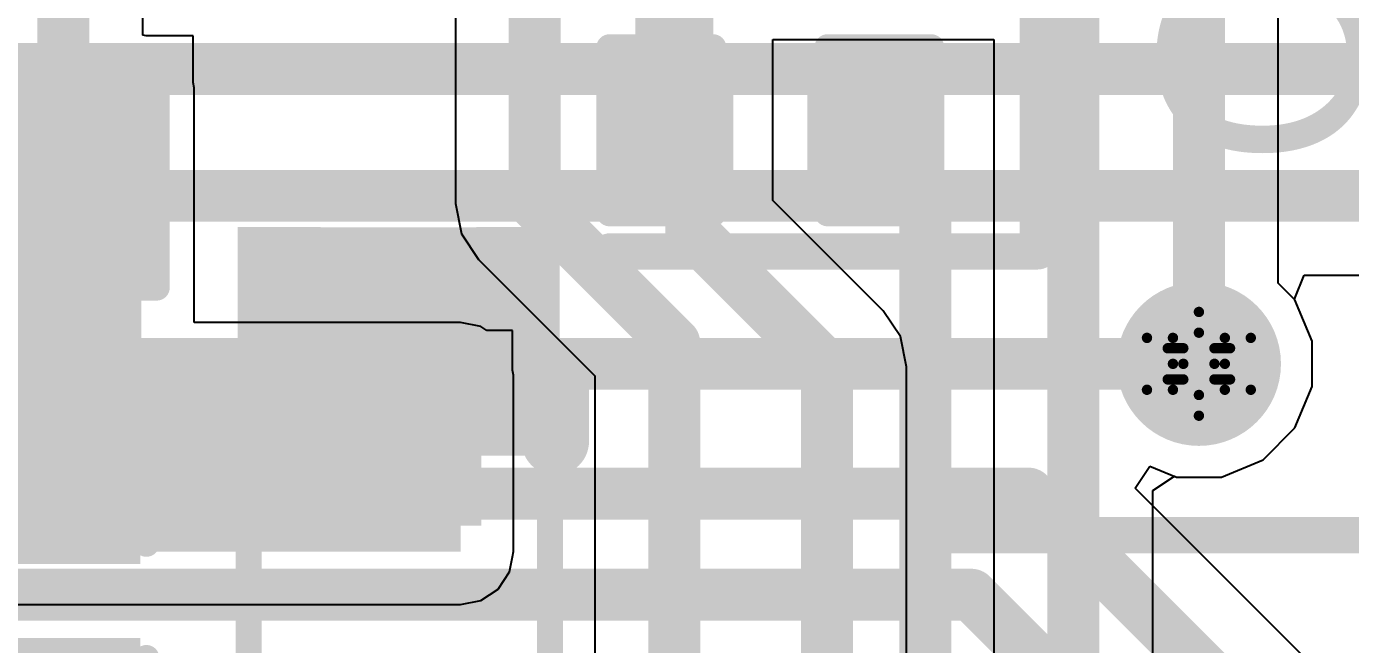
# Model space of a CAD drawing. Header units: inches. Extents: x -18 to 237, y -41 to 211.
# Drawn here: x 20.17 to 26.65, y 44.22 to 47.25 of the extents above; entities that cross this region are included whole.
import ezdxf

# ---------------------------------------------------------------- set-up
doc = ezdxf.new("R2010")
doc.units = ezdxf.units.IN
for name, color, linetype in [('Bottom Layer', 5, 'Continuous'), ('Bottom Solder', 6, 'Continuous'), ('Drill Drawing', 1, 'Continuous'), ('Top Layer', 1, 'Continuous'), ('Top Overlay', 2, 'Continuous'), ('Top Paste', 8, 'Continuous'), ('Top Solder', 216, 'Continuous'), ('Via Holes', 16, 'Continuous')]:
    doc.layers.add(name, color=color, linetype=linetype)
doc.styles.add('Arial', font='', dxfattribs={"height": 0.2})
doc.styles.get('Arial').set_extended_font_data('Arial')

# ---------------------------------------------------------------- blocks, each defined once
blk = doc.blocks.new('R___0603_46')
at = {"layer": 'Top Layer'}
for points in [[(-0.3809999999999999, 0.4445), (-0.3810000000000001, -0.4445), (-1.143, -0.4445), (-1.143, 0.4445)], [(1.143, 0.4445), (1.143, -0.4445), (0.3809999999999999, -0.4445), (0.3810000000000001, 0.4445)]]:
    blk.add_hatch(color=1, dxfattribs=at).paths.add_polyline_path(points)
at = {"layer": 'Top Paste'}
for points in [[(-0.3809999999999999, 0.4445), (-0.3810000000000001, -0.4445), (-1.143, -0.4445), (-1.143, 0.4445)], [(1.143, 0.4445), (1.143, -0.4445), (0.3809999999999999, -0.4445), (0.3810000000000001, 0.4445)]]:
    blk.add_hatch(color=8, dxfattribs=at).paths.add_polyline_path(points)
at = {"layer": 'Top Solder'}
for points in [[(-0.2793999999999999, 0.5460999999999999), (-0.2794, -0.5461), (-1.2446, -0.5460999999999999), (-1.2446, 0.5461)], [(1.2446, 0.5460999999999999), (1.2446, -0.5461), (0.2793999999999999, -0.5460999999999999), (0.2794, 0.5461)]]:
    blk.add_hatch(color=216, dxfattribs=at).paths.add_polyline_path(points)
at = {"layer": 'Top Overlay', "const_width": 0.127}
for points in [[(-1.2192, 0.5334), (1.2192, 0.5334)], [(-1.2192, -0.5334), (-1.2192, 0.5334)], [(1.2192, -0.5334), (1.2192, 0.5334)], [(-1.2192, -0.5334), (1.2192, -0.5334)]]:
    blk.add_lwpolyline(points, dxfattribs=at)
at = {"layer": 'Top Overlay', "const_width": 0.0635}
for points in [[(-1.25095, 0.5334, 1), (-1.18745, 0.5334, 1)], [(-1.25095, 0.5334, 1), (-1.18745, 0.5334, 1)], [(1.18745, 0.5334, 1), (1.25095, 0.5334, 1)], [(1.18745, 0.5334, 1), (1.25095, 0.5334, 1)], [(-1.25095, -0.5334, 1), (-1.18745, -0.5334, 1)], [(-1.25095, -0.5334, 1), (-1.18745, -0.5334, 1)], [(1.18745, -0.5334, 1), (1.25095, -0.5334, 1)], [(1.18745, -0.5334, 1), (1.25095, -0.5334, 1)]]:
    blk.add_lwpolyline(points, format="xyb", close=True, dxfattribs=at)
blk = doc.blocks.new('SOD323F_115')
at = {"layer": 'Top Layer'}
for points in [[(-1.34999984, 0.2999994), (-0.75000104, 0.2999994), (-0.75000104, -0.2999994), (-1.34999984, -0.2999994)], [(0.75000104, 0.2999994), (1.34999984, 0.2999994), (1.34999984, -0.2999994), (0.75000104, -0.2999994)]]:
    blk.add_hatch(color=1, dxfattribs=at).paths.add_polyline_path(points)
at = {"layer": 'Top Overlay'}
for points in [[(0.99026472, 0.38452552), (2.11002372, 0.38452552), (2.11002372, 0.7909255199999999), (0.99026472, 0.7909255199999999)], [(1.42228824, -0.4064), (2.10808824, -0.4064), (2.10808824, 0.4571999999999999), (1.42228824, 0.4571999999999999)], [(0.99026472, -0.7838744799999999), (2.11002372, -0.7838744799999999), (2.11002372, -0.3774744799999999), (0.99026472, -0.3774744799999999)]]:
    blk.add_hatch(color=2, dxfattribs=at).paths.add_polyline_path(points)
at = {"layer": 'Top Paste'}
for points in [[(-1.34999984, 0.2999994), (-0.75000104, 0.2999994), (-0.75000104, -0.2999994), (-1.34999984, -0.2999994)], [(0.75000104, 0.2999994), (1.34999984, 0.2999994), (1.34999984, -0.2999994), (0.75000104, -0.2999994)]]:
    blk.add_hatch(color=8, dxfattribs=at).paths.add_polyline_path(points)
at = {"layer": 'Top Solder'}
for points in [[(-1.45159984, 0.4015993999999999), (-0.64840104, 0.4015993999999999), (-0.64840104, -0.4015993999999999), (-1.45159984, -0.4015993999999999)], [(0.64840104, 0.4015993999999999), (1.45159984, 0.4015993999999999), (1.45159984, -0.4015993999999999), (0.64840104, -0.4015993999999999)]]:
    blk.add_hatch(color=216, dxfattribs=at).paths.add_polyline_path(points)
at = {"layer": 'Top Overlay', "const_width": 0.127}
for points in [[(-0.9143999999999999, 0.7366), (0.9884409999999999, 0.7366)], [(-0.9143999999999999, 0.7366), (-0.9143999999999999, 0.5334)], [(-0.9143999999999999, -0.5334), (-0.9143999999999999, -0.7366)], [(-0.9143999999999999, -0.7366), (0.9884409999999999, -0.7366)]]:
    blk.add_lwpolyline(points, dxfattribs=at)
at = {"layer": 'Top Overlay', "const_width": 0.0635}
for points in [[(-0.9461499999999999, 0.7366, 1), (-0.88265, 0.7366, 1)], [(-0.9461499999999999, 0.7366, 1), (-0.88265, 0.7366, 1)], [(0.9566909999999998, 0.7366, 1), (1.020191, 0.7366, 1)], [(-0.9461499999999999, 0.5334, 1), (-0.88265, 0.5334, 1)], [(-0.9461499999999999, -0.5334, 1), (-0.88265, -0.5334, 1)], [(-0.9461499999999999, -0.7366, 1), (-0.88265, -0.7366, 1)], [(-0.9461499999999999, -0.7366, 1), (-0.88265, -0.7366, 1)], [(0.9566909999999998, -0.7366, 1), (1.020191, -0.7366, 1)]]:
    blk.add_lwpolyline(points, format="xyb", close=True, dxfattribs=at)
blk = doc.blocks.new('C___0402_122')
at = {"layer": 'Top Layer'}
for points in [[(-0.6985, -0.3175), (-0.6985, 0.3174999999999999), (-0.2413000000000001, 0.3175), (-0.2412999999999999, -0.3174999999999999)], [(0.2413000000000001, -0.3175), (0.2412999999999999, 0.3174999999999999), (0.6985, 0.3175), (0.6985, -0.3174999999999999)]]:
    blk.add_hatch(color=1, dxfattribs=at).paths.add_polyline_path(points)
at = {"layer": 'Top Paste'}
for points in [[(-0.6985, -0.3175), (-0.6985, 0.3174999999999999), (-0.2413000000000001, 0.3175), (-0.2412999999999999, -0.3174999999999999)], [(0.2413000000000001, -0.3175), (0.2412999999999999, 0.3174999999999999), (0.6985, 0.3175), (0.6985, -0.3174999999999999)]]:
    blk.add_hatch(color=8, dxfattribs=at).paths.add_polyline_path(points)
at = {"layer": 'Top Solder'}
for points in [[(-0.7584998799999999, -0.3774998800000001), (-0.7584998799999999, 0.3774998799999999), (-0.1813001200000001, 0.3774998800000001), (-0.1813001199999999, -0.3774998799999999)], [(0.1813001200000001, -0.3774998800000001), (0.1813001199999999, 0.3774998799999999), (0.7584998799999999, 0.3774998800000001), (0.7584998799999999, -0.3774998799999999)]]:
    blk.add_hatch(color=216, dxfattribs=at).paths.add_polyline_path(points)
at = {"layer": 'Top Overlay', "const_width": 0.127}
for points in [[(-0.2794, 0.4064), (-0.7874, 0.4064)], [(-0.7874, -0.4064), (-0.7874, 0.4064)], [(0.7874, 0.4064), (0.2794, 0.4064)], [(0.7874, -0.4064), (0.7874, 0.4064)], [(-0.2794, -0.4064), (-0.7874, -0.4064)], [(0.7874, -0.4064), (0.2794, -0.4064)]]:
    blk.add_lwpolyline(points, dxfattribs=at)
at = {"layer": 'Top Overlay', "const_width": 0.0635}
for points in [[(-0.8191499999999999, 0.4064, 1), (-0.7556499999999999, 0.4064, 1)], [(-0.8191499999999999, 0.4064, 1), (-0.7556499999999999, 0.4064, 1)], [(-0.31115, 0.4064, 1), (-0.24765, 0.4064, 1)], [(0.24765, 0.4064, 1), (0.31115, 0.4064, 1)], [(0.7556499999999999, 0.4064, 1), (0.8191499999999999, 0.4064, 1)], [(0.7556499999999999, 0.4064, 1), (0.8191499999999999, 0.4064, 1)], [(-0.8191499999999999, -0.4064, 1), (-0.7556499999999999, -0.4064, 1)], [(-0.8191499999999999, -0.4064, 1), (-0.7556499999999999, -0.4064, 1)], [(-0.31115, -0.4064, 1), (-0.24765, -0.4064, 1)], [(0.24765, -0.4064, 1), (0.31115, -0.4064, 1)], [(0.7556499999999999, -0.4064, 1), (0.8191499999999999, -0.4064, 1)], [(0.7556499999999999, -0.4064, 1), (0.8191499999999999, -0.4064, 1)]]:
    blk.add_lwpolyline(points, format="xyb", close=True, dxfattribs=at)
blk = doc.blocks.new('C___0402_125')
at = {"layer": 'Top Layer'}
for points in [[(-0.6985, -0.3175), (-0.6985, 0.3175), (-0.2412999999999999, 0.3175), (-0.2413, -0.3175)], [(0.2412999999999999, -0.3175), (0.2413, 0.3175), (0.6985, 0.3175), (0.6985, -0.3175)]]:
    blk.add_hatch(color=1, dxfattribs=at).paths.add_polyline_path(points)
at = {"layer": 'Top Paste'}
for points in [[(-0.6985, -0.3175), (-0.6985, 0.3175), (-0.2412999999999999, 0.3175), (-0.2413, -0.3175)], [(0.2412999999999999, -0.3175), (0.2413, 0.3175), (0.6985, 0.3175), (0.6985, -0.3175)]]:
    blk.add_hatch(color=8, dxfattribs=at).paths.add_polyline_path(points)
at = {"layer": 'Top Solder'}
for points in [[(-0.7584998799999999, -0.37749988), (-0.7584998799999999, 0.37749988), (-0.18130012, 0.37749988), (-0.18130012, -0.37749988)], [(0.18130012, -0.37749988), (0.18130012, 0.37749988), (0.7584998799999999, 0.37749988), (0.7584998799999999, -0.37749988)]]:
    blk.add_hatch(color=216, dxfattribs=at).paths.add_polyline_path(points)
at = {"layer": 'Top Overlay', "const_width": 0.127}
for points in [[(-0.7874, 0.4064), (-0.7874, -0.4064)], [(-0.2794, 0.4064), (-0.7874, 0.4064)], [(0.7874, 0.4064), (0.2794, 0.4064)], [(0.7874, 0.4064), (0.7874, -0.4064)], [(-0.2794, -0.4064), (-0.7874, -0.4064)], [(0.7874, -0.4064), (0.2794, -0.4064)]]:
    blk.add_lwpolyline(points, dxfattribs=at)
at = {"layer": 'Top Overlay', "const_width": 0.0635}
for points in [[(-0.8191499999999999, 0.4064, 1), (-0.7556499999999999, 0.4064, 1)], [(-0.8191499999999999, 0.4064, 1), (-0.7556499999999999, 0.4064, 1)], [(-0.31115, 0.4064, 1), (-0.24765, 0.4064, 1)], [(0.24765, 0.4064, 1), (0.31115, 0.4064, 1)], [(0.7556499999999999, 0.4064, 1), (0.8191499999999999, 0.4064, 1)], [(0.7556499999999999, 0.4064, 1), (0.8191499999999999, 0.4064, 1)], [(-0.8191499999999999, -0.4064, 1), (-0.7556499999999999, -0.4064, 1)], [(-0.8191499999999999, -0.4064, 1), (-0.7556499999999999, -0.4064, 1)], [(-0.31115, -0.4064, 1), (-0.24765, -0.4064, 1)], [(0.24765, -0.4064, 1), (0.31115, -0.4064, 1)], [(0.7556499999999999, -0.4064, 1), (0.8191499999999999, -0.4064, 1)], [(0.7556499999999999, -0.4064, 1), (0.8191499999999999, -0.4064, 1)]]:
    blk.add_lwpolyline(points, format="xyb", close=True, dxfattribs=at)

msp = doc.modelspace()

# ---------------------------------------------------------------- hatches: boundary and pattern name
at = {"layer": 'Bottom Layer'}
h = msp.add_hatch(color=5, dxfattribs=at)
edge = h.paths.add_edge_path()
edge.add_arc((25.90800508, 45.59599974), 0.2999994, 0, 360)
at = {"layer": 'Bottom Solder'}
h = msp.add_hatch(color=6, dxfattribs=at)
edge = h.paths.add_edge_path()
edge.add_arc((25.90800508, 45.59599974), 0.4015993999999999, 0, 360)
at = {"layer": 'Top Layer'}
for points in [[(19.97080334, 44.67708615999999), (20.73280334, 44.67708615999999), (20.73280334, 46.94698256), (19.97080334, 46.94698256)], [(18.38330334, 44.67708615999999), (22.29591426, 44.67708615999999), (22.29591426, 45.53998512), (18.38330334, 45.53998512)]]:
    msp.add_hatch(color=1, dxfattribs=at).paths.add_polyline_path(points)
h = msp.add_hatch(color=1, dxfattribs=at)
edge = h.paths.add_edge_path()
edge.add_arc((25.90800508, 45.59599974), 0.2999994, 0, 360)
at = {"layer": 'Top Solder'}
h = msp.add_hatch(color=216, dxfattribs=at)
edge = h.paths.add_edge_path()
edge.add_arc((25.90800508, 45.59599974), 0.4015993999999999, 0, 360)
at = {"layer": 'Via Holes'}
h = msp.add_hatch(color=7, dxfattribs=at)
edge = h.paths.add_edge_path()
edge.add_arc((25.90800508, 45.59599974), 0.1499997, 0, 360)

# ---------------------------------------------------------------- linework, layer by layer
at = {"layer": 'Bottom Layer'}
for p, q in [((26.37512124, 45.91235673999999), (26.42372414, 46.0296895)), ((26.42372414, 46.0296895), (29.19955552, 46.0296895)), ((26.37766378, 45.9098142), (26.37512124, 45.91235673999999)), ((26.46200448, 45.70619764), (26.37766378, 45.9098142)), ((26.46200448, 45.48580184), (26.46200448, 45.70619764)), ((26.37766378, 45.28218528), (26.46200448, 45.48580184)), ((26.22181954, 45.12634104), (26.37766378, 45.28218528)), ((25.59615912, 44.9880609), (25.66809954, 45.09572642)), ((25.66809954, 45.09572642), (25.79780718, 45.04200034)), ((26.01820298, 45.04200034), (26.22181954, 45.12634104)), ((25.79780718, 45.04200034), (26.01820298, 45.04200034)), ((27.20535834, 43.37886167999999), (25.59615912, 44.9880609))]:
    msp.add_line(p, q, dxfattribs=at)
at = {"layer": 'Bottom Layer', "const_width": 0.254}
for points in [[(16.79132024, 47.03833112), (33.12588498, 47.03833112)], [(16.51135382, 46.41815456), (41.27034926, 46.41815456)], [(14.49135278, 45.59599974), (25.90800508, 45.59599974)], [(13.76680508, 44.96099974), (25.07384876, 44.96099974)], [(25.07384876, 44.96099974), (26.93067258, 43.10417592)], [(13.40408038, 44.46609343999999), (24.79422016, 44.46609343999999)], [(24.79422016, 44.46609343999999), (26.40765102, 42.85266257999999)]]:
    msp.add_lwpolyline(points, dxfattribs=at)
at = {"layer": 'Bottom Layer', "const_width": 0.127}
for points in [[(25.84450508, 45.59599974, 1), (25.97150508, 45.59599974, 1)], [(25.01034876, 44.96099974, 1), (25.13734876, 44.96099974, 1)], [(25.01034876, 44.96099974, 1), (25.13734876, 44.96099974, 1)], [(24.73072016, 44.46609343999999, 1), (24.85772016, 44.46609343999999, 1)], [(24.73072016, 44.46609343999999, 1), (24.85772016, 44.46609343999999, 1)]]:
    msp.add_lwpolyline(points, format="xyb", close=True, dxfattribs=at)
at = {"layer": 'Drill Drawing', "const_width": 0.0508}
for points in [[(25.78100508, 45.72299974), (25.90800508, 45.84999974)], [(25.90800508, 45.84999974), (26.03500508, 45.72299974)], [(25.65400508, 45.72299974), (25.78100508, 45.59599974)], [(25.65400508, 45.72299974), (25.78100508, 45.72299974)], [(25.83180508, 45.67219974), (25.90800508, 45.74839974)], [(25.90800508, 45.74839974), (25.98420508, 45.67219974)], [(26.03500508, 45.72299974), (26.16200508, 45.72299974)], [(26.03500508, 45.59599974), (26.16200508, 45.72299974)], [(25.75560508, 45.67219974), (25.83180508, 45.59599974)], [(25.75560508, 45.67219974), (25.83180508, 45.67219974)], [(25.98420508, 45.67219974), (26.06040508, 45.67219974)], [(25.98420508, 45.59599974), (26.06040508, 45.67219974)], [(25.65400508, 45.46899973999999), (25.78100508, 45.59599974)], [(25.75560508, 45.51979974), (25.83180508, 45.59599974)], [(25.98420508, 45.59599974), (26.06040508, 45.51979974)], [(26.03500508, 45.59599974), (26.16200508, 45.46899973999999)], [(25.75560508, 45.51979974), (25.83180508, 45.51979974)], [(25.83180508, 45.51979974), (25.90800508, 45.44359974)], [(25.90800508, 45.44359974), (25.98420508, 45.51979974)], [(25.98420508, 45.51979974), (26.06040508, 45.51979974)], [(25.65400508, 45.46899973999999), (25.78100508, 45.46899973999999)], [(25.78100508, 45.46899973999999), (25.90800508, 45.34199974)], [(25.90800508, 45.34199974), (26.03500508, 45.46899973999999)], [(26.03500508, 45.46899973999999), (26.16200508, 45.46899973999999)]]:
    msp.add_lwpolyline(points, dxfattribs=at)
at = {"layer": 'Drill Drawing', "const_width": 0.0254}
for points in [[(25.89530508, 45.84999974, 1), (25.92070508, 45.84999974, 1)], [(25.89530508, 45.84999974, 1), (25.92070508, 45.84999974, 1)], [(25.64130508, 45.72299974, 1), (25.66670508, 45.72299974, 1)], [(25.64130508, 45.72299974, 1), (25.66670508, 45.72299974, 1)], [(25.76830508, 45.72299974, 1), (25.79370508, 45.72299974, 1)], [(25.76830508, 45.72299974, 1), (25.79370508, 45.72299974, 1)], [(25.89530508, 45.74839974, 1), (25.92070508, 45.74839974, 1)], [(25.89530508, 45.74839974, 1), (25.92070508, 45.74839974, 1)], [(26.02230508, 45.72299974, 1), (26.04770508, 45.72299974, 1)], [(26.02230508, 45.72299974, 1), (26.04770508, 45.72299974, 1)], [(26.14930508, 45.72299974, 1), (26.17470508, 45.72299974, 1)], [(26.14930508, 45.72299974, 1), (26.17470508, 45.72299974, 1)], [(25.74290508, 45.67219974, 1), (25.76830508, 45.67219974, 1)], [(25.74290508, 45.67219974, 1), (25.76830508, 45.67219974, 1)], [(25.81910508, 45.67219974, 1), (25.84450508, 45.67219974, 1)], [(25.81910508, 45.67219974, 1), (25.84450508, 45.67219974, 1)], [(25.97150508, 45.67219974, 1), (25.99690508, 45.67219974, 1)], [(25.97150508, 45.67219974, 1), (25.99690508, 45.67219974, 1)], [(26.04770508, 45.67219974, 1), (26.07310508, 45.67219974, 1)], [(26.04770508, 45.67219974, 1), (26.07310508, 45.67219974, 1)], [(25.76830508, 45.59599974, 1), (25.79370508, 45.59599974, 1)], [(25.76830508, 45.59599974, 1), (25.79370508, 45.59599974, 1)], [(25.81910508, 45.59599974, 1), (25.84450508, 45.59599974, 1)], [(25.81910508, 45.59599974, 1), (25.84450508, 45.59599974, 1)], [(25.97150508, 45.59599974, 1), (25.99690508, 45.59599974, 1)], [(25.97150508, 45.59599974, 1), (25.99690508, 45.59599974, 1)], [(26.02230508, 45.59599974, 1), (26.04770508, 45.59599974, 1)], [(26.02230508, 45.59599974, 1), (26.04770508, 45.59599974, 1)], [(25.74290508, 45.51979974, 1), (25.76830508, 45.51979974, 1)], [(25.74290508, 45.51979974, 1), (25.76830508, 45.51979974, 1)], [(25.81910508, 45.51979974, 1), (25.84450508, 45.51979974, 1)], [(25.81910508, 45.51979974, 1), (25.84450508, 45.51979974, 1)], [(25.97150508, 45.51979974, 1), (25.99690508, 45.51979974, 1)], [(25.97150508, 45.51979974, 1), (25.99690508, 45.51979974, 1)], [(26.04770508, 45.51979974, 1), (26.07310508, 45.51979974, 1)], [(26.04770508, 45.51979974, 1), (26.07310508, 45.51979974, 1)], [(25.64130508, 45.46899973999999, 1), (25.66670508, 45.46899973999999, 1)], [(25.64130508, 45.46899973999999, 1), (25.66670508, 45.46899973999999, 1)], [(25.76830508, 45.46899973999999, 1), (25.79370508, 45.46899973999999, 1)], [(25.76830508, 45.46899973999999, 1), (25.79370508, 45.46899973999999, 1)], [(26.02230508, 45.46899973999999, 1), (26.04770508, 45.46899973999999, 1)], [(26.02230508, 45.46899973999999, 1), (26.04770508, 45.46899973999999, 1)], [(26.14930508, 45.46899973999999, 1), (26.17470508, 45.46899973999999, 1)], [(26.14930508, 45.46899973999999, 1), (26.17470508, 45.46899973999999, 1)], [(25.89530508, 45.44359974, 1), (25.92070508, 45.44359974, 1)], [(25.89530508, 45.44359974, 1), (25.92070508, 45.44359974, 1)], [(25.89530508, 45.34199974, 1), (25.92070508, 45.34199974, 1)], [(25.89530508, 45.34199974, 1), (25.92070508, 45.34199974, 1)]]:
    msp.add_lwpolyline(points, format="xyb", close=True, dxfattribs=at)
at = {"layer": 'Top Layer'}
for p, q in [((20.7402684, 47.20447252), (20.7402684, 49.88279583999999)), ((26.29647014, 45.99100783999999), (26.29647014, 49.33060491999999)), ((22.26985132, 48.31270499999999), (22.26985132, 46.38053462)), ((20.7578198, 47.20098256), (20.7402684, 47.20447252)), ((20.98680334, 47.20098256), (20.7578198, 47.20098256)), ((20.98680334, 46.97199902), (20.98680334, 47.20098256)), ((23.82390206, 46.39541647999999), (23.82390206, 47.18349974)), ((23.82390206, 47.18349974), (24.90542644, 47.18349974)), ((24.90542644, 47.18349974), (24.90542644, 42.55355726)), ((20.9917792, 46.94698256), (20.98680334, 46.97199902)), ((20.9917792, 45.79896098), (20.9917792, 46.94698256)), ((24.36328122, 45.85603732), (23.82390206, 46.39541647999999)), ((22.26985132, 46.38053462), (22.299422, 46.23187604)), ((22.299422, 46.23187604), (22.38363062, 46.10584885999999)), ((22.38363062, 46.10584885999999), (22.952837, 45.53664248)), ((26.37766378, 45.9098142), (26.29647014, 45.99100783999999)), ((26.46200448, 45.70619764), (26.37766378, 45.9098142)), ((24.44748984, 45.73001014), (24.36328122, 45.85603732)), ((22.29591426, 45.79896098), (20.9917792, 45.79896098)), ((22.39501998, 45.77924804), (22.29591426, 45.79896098)), ((22.42429856, 45.75968495999999), (22.39501998, 45.77924804)), ((22.54991426, 45.75968495999999), (22.42429856, 45.75968495999999)), ((22.54991426, 45.56500158), (22.54991426, 45.75968495999999)), ((24.47706052, 45.58135155999999), (24.44748984, 45.73001014)), ((26.46200448, 45.48580184), (26.46200448, 45.70619764)), ((22.55489012, 45.53998512), (22.54991426, 45.56500158)), ((24.47706052, 41.87128024), (24.47706052, 45.58135155999999)), ((22.55489012, 44.67708615999999), (22.55489012, 45.53998512)), ((22.952837, 45.53664248), (22.952837, 42.63820784)), ((26.37766378, 45.28218528), (26.46200448, 45.48580184)), ((26.22181954, 45.12634104), (26.37766378, 45.28218528)), ((26.01820298, 45.04200034), (26.22181954, 45.12634104)), ((25.68235656, 44.97552346), (25.78795452, 45.04608211999999)), ((25.78795452, 45.04608211999999), (25.79780718, 45.04200034)), ((25.79780718, 45.04200034), (26.01820298, 45.04200034)), ((25.68235656, 42.55355726), (25.68235656, 44.97552346)), ((22.53517718, 44.57798044), (22.54983806, 44.65168616)), ((22.54983806, 44.65168616), (22.54991426, 44.65168616)), ((22.54991426, 44.6520697), (22.55489012, 44.67708615999999)), ((22.54991426, 44.65168616), (22.54991426, 44.6520697)), ((22.4790381, 44.49396232), (22.53517718, 44.57798044)), ((22.39501998, 44.43782324), (22.4790381, 44.49396232)), ((18.38330334, 44.4181103), (22.29591426, 44.4181103)), ((22.29591426, 44.4181103), (22.39501998, 44.43782324))]:
    msp.add_line(p, q, dxfattribs=at)
for points, const_width in [([(20.35180334, 46.50248256), (20.35180334, 51.58968599999999)], 0.254), ([(25.90800508, 45.59599974), (25.90800508, 49.33060491999999)], 0.254), ([(22.65831638, 46.38053462), (22.65831638, 48.31270499999999)], 0.254), ([(25.2938915, 42.15854916), (25.2938915, 48.247681)], 0.254), ([(23.34130206, 46.73899974), (23.34130206, 47.66609973999999)], 0.3809999999999999), ([(23.34130206, 46.73899974), (23.42458104, 46.65572075999999)], 0.254), ([(24.28110206, 46.73899974), (24.35730206, 46.66279974)], 0.3048), ([(23.42458104, 46.24536598), (23.42458104, 46.65572075999999)], 0.254), ([(24.35730206, 46.57389974), (24.35730206, 46.66279974)], 0.3048), ([(24.35730206, 46.57389974), (24.56983402, 46.36136777999999)], 0.254), ([(22.65831638, 46.38053462), (23.34130206, 45.69754894)], 0.254), ([(24.56983402, 40.7741882), (24.56983402, 46.36136777999999)], 0.254), ([(23.42458104, 46.24536598), (24.08859546, 45.58135155999999)], 0.254), ([(22.01026332, 45.97748233999999), (22.2715074, 45.97748233999999)], 0.3302), ([(22.2715074, 45.97748233999999), (22.75889784, 45.4900919)], 0.254), ([(23.34130206, 42.24319973999999), (23.34130206, 45.69754894)], 0.254), ([(24.08859546, 41.87128024), (24.08859546, 45.58135155999999)], 0.254), ([(22.75889784, 45.21655168), (22.75889784, 45.4900919)], 0.3302)]:
    msp.add_lwpolyline(points, dxfattribs=dict(at, const_width=const_width))
for points, const_width in [([(23.24605206, 46.73899974, 1), (23.43655206, 46.73899974, 1)], 0.1905), ([(23.27780206, 46.73899974, 1), (23.40480206, 46.73899974, 1)], 0.127), ([(24.20490206, 46.73899974, 1), (24.35730206, 46.73899974, 1)], 0.1524), ([(23.36108104, 46.65572075999999, 1), (23.48808104, 46.65572075999999, 1)], 0.127), ([(23.36108104, 46.65572075999999, 1), (23.48808104, 46.65572075999999, 1)], 0.127), ([(24.28110206, 46.66279974, 1), (24.43350206, 46.66279974, 1)], 0.1524), ([(24.28110206, 46.66279974, 1), (24.43350206, 46.66279974, 1)], 0.1524), ([(24.28110206, 46.57389974, 1), (24.43350206, 46.57389974, 1)], 0.1524), ([(24.29380206, 46.57389974, 1), (24.42080206, 46.57389974, 1)], 0.127), ([(20.28830334, 46.50248256, 1), (20.41530334, 46.50248256, 1)], 0.127), ([(22.59481638, 46.38053462, 1), (22.72181638, 46.38053462, 1)], 0.127), ([(22.59481638, 46.38053462, 1), (22.72181638, 46.38053462, 1)], 0.127), ([(24.50633402, 46.36136777999999, 1), (24.63333402, 46.36136777999999, 1)], 0.127), ([(24.50633402, 46.36136777999999, 1), (24.63333402, 46.36136777999999, 1)], 0.127), ([(23.36108104, 46.24536598, 1), (23.48808104, 46.24536598, 1)], 0.127), ([(23.36108104, 46.24536598, 1), (23.48808104, 46.24536598, 1)], 0.127), ([(21.92771332, 45.97748233999999, 1), (22.09281332, 45.97748233999999, 1)], 0.1651), ([(22.1889574, 45.97748233999999, 1), (22.3540574, 45.97748233999999, 1)], 0.1651), ([(22.2080074, 45.97748233999999, 1), (22.3350074, 45.97748233999999, 1)], 0.127), ([(23.27780206, 45.69754894, 1), (23.40480206, 45.69754894, 1)], 0.127), ([(23.27780206, 45.69754894, 1), (23.40480206, 45.69754894, 1)], 0.127), ([(24.02509546, 45.58135155999999, 1), (24.15209546, 45.58135155999999, 1)], 0.127), ([(24.02509546, 45.58135155999999, 1), (24.15209546, 45.58135155999999, 1)], 0.127), ([(25.84450508, 45.59599974, 1), (25.97150508, 45.59599974, 1)], 0.127), ([(22.67634784, 45.4900919, 1), (22.84144784, 45.4900919, 1)], 0.1651), ([(22.69539784, 45.4900919, 1), (22.82239784, 45.4900919, 1)], 0.127), ([(22.67634784, 45.21655168, 1), (22.84144784, 45.21655168, 1)], 0.1651)]:
    msp.add_lwpolyline(points, format="xyb", close=True, dxfattribs=dict(at, const_width=const_width))
at = {"layer": 'Top Overlay', "const_width": 0.1778}
for points in [[(22.68072934, 46.40879974), (22.68072934, 49.55839974)], [(25.12060508, 46.14651934), (25.12060508, 49.55839974)], [(23.02801338, 46.14651934), (25.12060508, 46.14651934)], [(24.59860206, 44.75779974), (24.59860206, 46.14651934)], [(24.59860206, 44.75779974), (33.52800508, 44.75779974)]]:
    msp.add_lwpolyline(points, dxfattribs=at)
at = {"layer": 'Top Overlay', "const_width": 0.0889}
for points in [[(22.63627934, 46.40879974, 1), (22.72517934, 46.40879974, 1)], [(22.98356338, 46.14651934, 1), (23.07246338, 46.14651934, 1)], [(24.55415206, 46.14651934, 1), (24.64305206, 46.14651934, 1)], [(25.07615508, 46.14651934, 1), (25.16505508, 46.14651934, 1)], [(25.07615508, 46.14651934, 1), (25.16505508, 46.14651934, 1)], [(24.55415206, 44.75779974, 1), (24.64305206, 44.75779974, 1)], [(24.55415206, 44.75779974, 1), (24.64305206, 44.75779974, 1)]]:
    msp.add_lwpolyline(points, format="xyb", close=True, dxfattribs=at)

# ---------------------------------------------------------------- block references
for name, p, rotation in [('C___0402_125', (23.81120206, 46.73899974), 180), ('SOD323F_115', (21.99591486, 44.15568512), 90), ('C___0402_122', (20.35180334, 44.43578615999999), 270)]:
    msp.add_blockref(name, p, dxfattribs=dict(rotation=rotation))
msp.add_blockref('R___0603_46', (19.58980334, 46.50248256))

# ---------------------------------------------------------------- texts
at = {"layer": 'Top Overlay', "style": 'Arial'}
msp.add_text('C35', height=1.016, rotation=90, dxfattribs=at).set_placement((26.73143498, 46.55488784))

doc.saveas('drawing.dxf')
